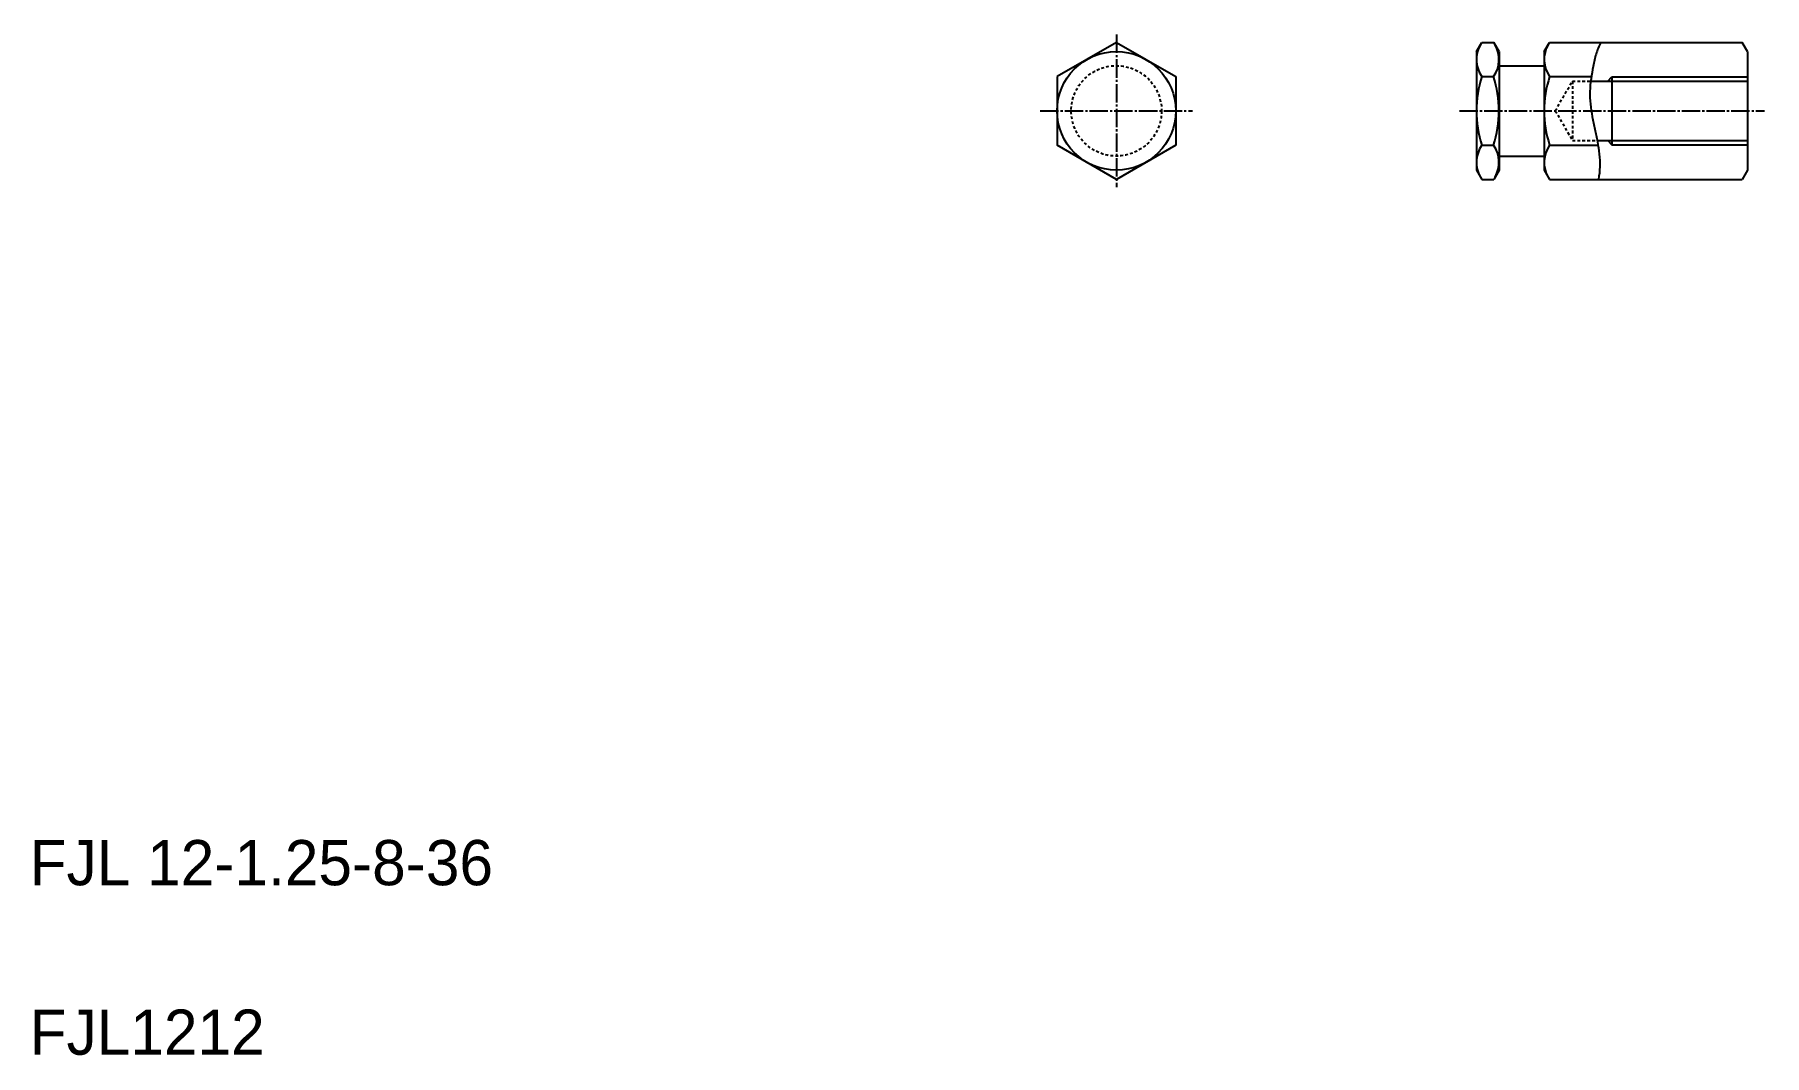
# Model space of a CAD drawing. Extents: x 21 to 327, y 20 to 201.
import ezdxf

# ---------------------------------------------------------------- set-up
doc = ezdxf.new("R2010")
doc.units = 0
doc.header["$LTSCALE"] = 0.25
doc.linetypes.add('CENTER', pattern=[17.5, 13, -1.5, 1.5, -1.5])
doc.linetypes.add('DASHED', pattern=[3.5, 2, -1.5])
doc.layers.get('0').update_dxf_attribs({"linetype": 'CONTINUOUS'})
doc.layers.add('CENTER', color=1, linetype='CENTER')

msp = doc.modelspace()

# ---------------------------------------------------------------- linework, layer by layer
for p, q in [((212.46, 199.17), (201.96, 193.11)), ((212.46, 199.17), (222.96, 193.11)), ((276.22, 197.55), (277.16, 199.17)), ((277.16, 199.17), (279.28, 199.17)), ((280.22, 197.55), (279.28, 199.17)), ((288.22, 197.55), (289.16, 199.17)), ((289.16, 199.17), (323.28, 199.17)), ((324.22, 197.55), (323.28, 199.17)), ((276.22, 197.55), (276.22, 176.55)), ((280.22, 197.55), (280.22, 176.55)), ((288.22, 197.55), (288.22, 176.55)), ((324.22, 197.55), (324.22, 176.55)), ((201.96, 193.11), (201.96, 180.98)), ((222.96, 193.11), (222.96, 180.98)), ((277.18, 193.11), (279.26, 193.11)), ((280.22, 195.05), (288.22, 195.05)), ((289.18, 193.11), (296.58, 193.11)), ((300.22, 193.05), (300.22, 181.05)), ((288.22, 192.3), (288.22, 192.3)), ((296.46, 192.3), (324.22, 192.3)), ((288.22, 187.05), (288.22, 187.05)), ((212.46, 174.92), (201.96, 180.98)), ((222.96, 180.98), (212.46, 174.92)), ((277.18, 180.98), (279.26, 180.98)), ((289.18, 180.98), (297.76, 180.98)), ((297.61, 181.8), (324.22, 181.8)), ((280.22, 179.05), (288.22, 179.05)), ((276.22, 176.55), (277.16, 174.92)), ((277.16, 174.92), (279.28, 174.92)), ((280.22, 176.55), (279.28, 174.92)), ((288.22, 176.55), (289.16, 174.92)), ((289.16, 174.92), (323.28, 174.92)), ((324.22, 176.55), (323.28, 174.92))]:
    msp.add_line(p, q)
at = {"color": 3}
for p, q in [((299.47, 192.3), (300.22, 193.05)), ((300.22, 193.05), (324.22, 193.05)), ((299.47, 181.8), (300.22, 181.05)), ((300.22, 181.05), (324.22, 181.05))]:
    msp.add_line(p, q, dxfattribs=at)
at = {"color": 3, "linetype": 'DASHED'}
for p, q in [((290.19, 187.05), (293.22, 192.3)), ((293.22, 192.3), (293.22, 181.8)), ((293.22, 192.3), (296.46, 192.3)), ((290.19, 187.05), (293.22, 181.8)), ((293.22, 181.8), (297.61, 181.8))]:
    msp.add_line(p, q, dxfattribs=at)
at = {"color": 3}
msp.add_lwpolyline([(298.29, 199.17, 0.063853), (297.41, 197.11, 0.025004), (296.9, 194.93, 0.012441), (296.52, 192.71, 0.028179), (296.32, 190.48, 0.032132), (296.41, 188.24, 0.021412), (296.74, 186.02, 0.007036), (297.2, 183.82, -0.008618), (297.64, 181.62, -0.020032), (297.97, 179.4, -0.031855), (298.06, 177.16, -0.032915), (297.84, 174.92)], format="xyb", dxfattribs=at)
msp.add_circle((212.46, 187.05), 10.5)
at = {"color": 3, "linetype": 'DASHED'}
msp.add_circle((212.46, 187.05), 8, dxfattribs=at)
for centre, radius, start, end in [((281.47, 196.14), 5.25, 150, 215.2644), ((274.97, 196.14), 5.25, 324.7356, 30), ((293.47, 196.14), 5.25, 150, 215.2644), ((295.77, 187.05), 19.55, 161.9403, 198.0597), ((260.66, 187.05), 19.55, 341.9403, 18.0597), ((307.77, 187.05), 19.55, 161.9403, 198.0597), ((281.47, 177.95), 5.25, 144.7356, 210), ((274.97, 177.95), 5.25, 330, 35.2644), ((293.47, 177.95), 5.25, 144.7356, 210)]:
    msp.add_arc(centre, radius, start, end)
at = {"layer": 'CENTER', "color": 1, "linetype": 'CENTER'}
for p, q in [((212.46, 200.55), (212.46, 173.55)), ((198.96, 187.05), (225.96, 187.05)), ((273.22, 187.05), (327.22, 187.05))]:
    msp.add_line(p, q, dxfattribs=at)

# ---------------------------------------------------------------- texts
for s, p in [('FJL 12-1.25-8-36', (20, 50)), ('FJL1212', (20, 20))]:
    msp.add_text(s, height=8).set_placement(p)

doc.saveas('drawing.dxf')
